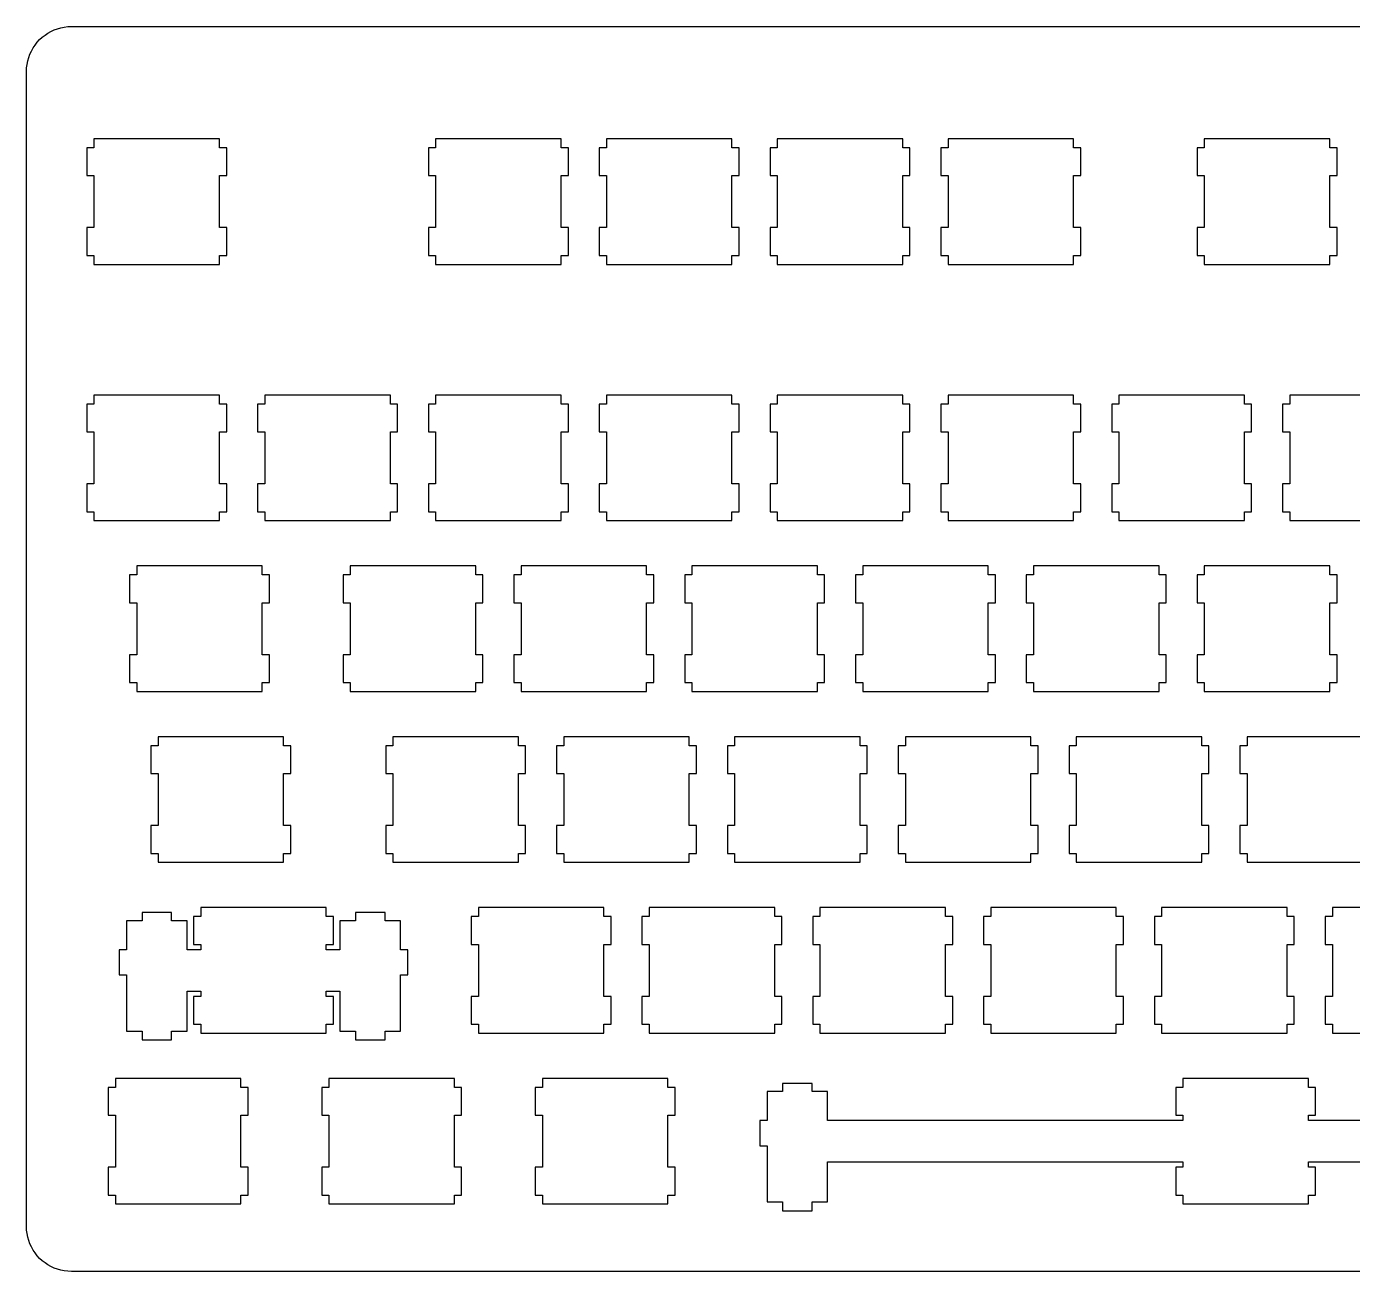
# Model space of a CAD drawing. Extents: x 0 to 439, y 0 to 139.
# Drawn here: x 0.1 to 148, y 0.4 to 139.3 of the extents above; entities that cross this region are included whole.
import ezdxf

# ---------------------------------------------------------------- set-up
doc = ezdxf.new("R2010")
doc.units = 0
doc.layers.get('0').update_dxf_attribs({"linetype": 'CONTINUOUS'})

msp = doc.modelspace()

# ---------------------------------------------------------------- linework, layer by layer
at = {"color": 0}
for p, q in [((3.18189, 138.872), (3.54983, 139.008)), ((3.54983, 139.008), (3.9274, 139.114)), ((3.9274, 139.114), (4.3119, 139.19)), ((4.3119, 139.19), (4.70186, 139.237)), ((4.70186, 139.237), (5.09598, 139.252)), ((5.09598, 139.252), (433.723, 139.252)), ((1.2926, 137.499), (1.55994, 137.787)), ((1.55994, 137.787), (1.84795, 138.055)), ((1.84795, 138.055), (2.15663, 138.297)), ((2.15663, 138.297), (2.48185, 138.516)), ((2.48185, 138.516), (2.82498, 138.708)), ((2.82498, 138.708), (3.18189, 138.872)), ((0.339, 135.798), (0.47542, 136.165)), ((0.47542, 136.165), (0.63941, 136.522)), ((0.63941, 136.522), (0.83096, 136.865)), ((0.83096, 136.865), (1.05006, 137.191)), ((1.05006, 137.191), (1.2926, 137.499)), ((0.09508, 134.251), (0.11024, 134.645)), ((0.11024, 134.645), (0.1571, 135.035)), ((0.1571, 135.035), (0.23289, 135.42)), ((0.23289, 135.42), (0.339, 135.798)), ((0.09508, 5.42533), (0.09508, 134.251)), ((7.61919, 125.727), (6.8199, 125.727)), ((6.8199, 125.727), (6.8199, 122.626)), ((7.61919, 126.727), (7.61919, 125.727)), ((21.6201, 126.727), (7.61919, 126.727)), ((21.6201, 125.727), (21.6201, 126.727)), ((22.4207, 125.727), (21.6201, 125.727)), ((22.4207, 122.626), (22.4207, 125.727)), ((45.7207, 125.727), (44.9199, 125.727)), ((44.9199, 125.727), (44.9199, 122.626)), ((45.7207, 126.727), (45.7207, 125.727)), ((59.72, 126.727), (45.7207, 126.727)), ((59.72, 125.727), (59.72, 126.727)), ((60.5208, 125.727), (59.72, 125.727)), ((60.5208, 122.626), (60.5208, 125.727)), ((64.7707, 125.727), (63.9699, 125.727)), ((63.9699, 125.727), (63.9699, 122.626)), ((64.7707, 126.727), (64.7707, 125.727)), ((78.77, 126.727), (64.7707, 126.727)), ((78.77, 125.727), (78.77, 126.727)), ((79.5708, 125.727), (78.77, 125.727)), ((79.5708, 122.626), (79.5708, 125.727)), ((83.8207, 125.727), (83.0199, 125.727)), ((83.0199, 125.727), (83.0199, 122.626)), ((83.8207, 126.727), (83.8207, 125.727)), ((97.82, 126.727), (83.8207, 126.727)), ((97.82, 125.727), (97.82, 126.727)), ((98.6194, 125.727), (97.82, 125.727)), ((98.6194, 122.626), (98.6194, 125.727)), ((102.869, 125.727), (102.07, 125.727)), ((102.07, 125.727), (102.07, 122.626)), ((102.869, 126.727), (102.869, 125.727)), ((116.87, 126.727), (102.869, 126.727)), ((116.87, 125.727), (116.87, 126.727)), ((117.669, 125.727), (116.87, 125.727)), ((117.669, 122.626), (117.669, 125.727)), ((131.446, 125.727), (130.645, 125.727)), ((130.645, 125.727), (130.645, 122.626)), ((131.446, 126.727), (131.446, 125.727)), ((145.445, 126.727), (131.446, 126.727)), ((145.445, 125.727), (145.445, 126.727)), ((146.246, 125.727), (145.445, 125.727)), ((146.246, 122.626), (146.246, 125.727)), ((6.8199, 122.626), (7.61919, 122.626)), ((7.61919, 122.626), (7.61919, 116.827)), ((21.6201, 116.827), (21.6201, 122.626)), ((21.6201, 122.626), (22.4207, 122.626)), ((44.9199, 122.626), (45.7207, 122.626)), ((45.7207, 122.626), (45.7207, 116.827)), ((59.72, 116.827), (59.72, 122.626)), ((59.72, 122.626), (60.5208, 122.626)), ((63.9699, 122.626), (64.7707, 122.626)), ((64.7707, 122.626), (64.7707, 116.827)), ((78.77, 116.827), (78.77, 122.626)), ((78.77, 122.626), (79.5708, 122.626)), ((83.0199, 122.626), (83.8207, 122.626)), ((83.8207, 122.626), (83.8207, 116.827)), ((97.82, 116.827), (97.82, 122.626)), ((97.82, 122.626), (98.6194, 122.626)), ((102.07, 122.626), (102.869, 122.626)), ((102.869, 122.626), (102.869, 116.827)), ((116.87, 116.827), (116.87, 122.626)), ((116.87, 122.626), (117.669, 122.626)), ((130.645, 122.626), (131.446, 122.626)), ((131.446, 122.626), (131.446, 116.827)), ((145.445, 116.827), (145.445, 122.626)), ((145.445, 122.626), (146.246, 122.626)), ((7.61919, 116.827), (6.8199, 116.827)), ((6.8199, 116.827), (6.8199, 113.727)), ((22.4207, 116.827), (21.6201, 116.827)), ((22.4207, 113.727), (22.4207, 116.827)), ((45.7207, 116.827), (44.9199, 116.827)), ((44.9199, 116.827), (44.9199, 113.727)), ((60.5208, 116.827), (59.72, 116.827)), ((60.5208, 113.727), (60.5208, 116.827)), ((64.7707, 116.827), (63.9699, 116.827)), ((63.9699, 116.827), (63.9699, 113.727)), ((79.5708, 116.827), (78.77, 116.827)), ((79.5708, 113.727), (79.5708, 116.827)), ((83.8207, 116.827), (83.0199, 116.827)), ((83.0199, 116.827), (83.0199, 113.727)), ((98.6194, 116.827), (97.82, 116.827)), ((98.6194, 113.727), (98.6194, 116.827)), ((102.869, 116.827), (102.07, 116.827)), ((102.07, 116.827), (102.07, 113.727)), ((117.669, 116.827), (116.87, 116.827)), ((117.669, 113.727), (117.669, 116.827)), ((131.446, 116.827), (130.645, 116.827)), ((130.645, 116.827), (130.645, 113.727)), ((146.246, 116.827), (145.445, 116.827)), ((146.246, 113.727), (146.246, 116.827)), ((6.8199, 113.727), (7.61919, 113.727)), ((7.61919, 113.727), (7.61919, 112.726)), ((7.61919, 112.726), (21.6201, 112.726)), ((21.6201, 112.726), (21.6201, 113.727)), ((21.6201, 113.727), (22.4207, 113.727)), ((44.9199, 113.727), (45.7207, 113.727)), ((45.7207, 113.727), (45.7207, 112.726)), ((45.7207, 112.726), (59.72, 112.726)), ((59.72, 112.726), (59.72, 113.727)), ((59.72, 113.727), (60.5208, 113.727)), ((63.9699, 113.727), (64.7707, 113.727)), ((64.7707, 113.727), (64.7707, 112.726)), ((64.7707, 112.726), (78.77, 112.726)), ((78.77, 112.726), (78.77, 113.727)), ((78.77, 113.727), (79.5708, 113.727)), ((83.0199, 113.727), (83.8207, 113.727)), ((83.8207, 113.727), (83.8207, 112.726)), ((83.8207, 112.726), (97.82, 112.726)), ((97.82, 112.726), (97.82, 113.727)), ((97.82, 113.727), (98.6194, 113.727)), ((102.07, 113.727), (102.869, 113.727)), ((102.869, 113.727), (102.869, 112.726)), ((102.869, 112.726), (116.87, 112.726)), ((116.87, 112.726), (116.87, 113.727)), ((116.87, 113.727), (117.669, 113.727)), ((130.645, 113.727), (131.446, 113.727)), ((131.446, 113.727), (131.446, 112.726)), ((131.446, 112.726), (145.445, 112.726)), ((145.445, 112.726), (145.445, 113.727)), ((145.445, 113.727), (146.246, 113.727)), ((7.61919, 98.1523), (7.61919, 97.1518)), ((21.6201, 98.1523), (7.61919, 98.1523)), ((21.6201, 97.1518), (21.6201, 98.1523)), ((26.6706, 98.1523), (26.6706, 97.1518)), ((40.67, 98.1523), (26.6706, 98.1523)), ((40.67, 97.1518), (40.67, 98.1523)), ((45.7207, 98.1523), (45.7207, 97.1518)), ((59.72, 98.1523), (45.7207, 98.1523)), ((59.72, 97.1518), (59.72, 98.1523)), ((64.7707, 98.1523), (64.7707, 97.1518)), ((78.77, 98.1523), (64.7707, 98.1523)), ((78.77, 97.1518), (78.77, 98.1523)), ((83.8207, 98.1523), (83.8207, 97.1518)), ((97.82, 98.1523), (83.8207, 98.1523)), ((97.82, 97.1518), (97.82, 98.1523)), ((102.869, 98.1523), (102.869, 97.1518)), ((116.87, 98.1523), (102.869, 98.1523)), ((116.87, 97.1518), (116.87, 98.1523)), ((121.919, 98.1523), (121.919, 97.1518)), ((135.92, 98.1523), (121.919, 98.1523)), ((135.92, 97.1518), (135.92, 98.1523)), ((140.971, 98.1523), (140.971, 97.1518)), ((154.97, 98.1523), (140.971, 98.1523)), ((7.61919, 97.1518), (6.8199, 97.1518)), ((6.8199, 97.1518), (6.8199, 94.0513)), ((22.4207, 97.1518), (21.6201, 97.1518)), ((22.4207, 94.0513), (22.4207, 97.1518)), ((26.6706, 97.1518), (25.8699, 97.1518)), ((25.8699, 97.1518), (25.8699, 94.0513)), ((41.4708, 97.1518), (40.67, 97.1518)), ((41.4708, 94.0513), (41.4708, 97.1518)), ((45.7207, 97.1518), (44.9199, 97.1518)), ((44.9199, 97.1518), (44.9199, 94.0513)), ((60.5208, 97.1518), (59.72, 97.1518)), ((60.5208, 94.0513), (60.5208, 97.1518)), ((64.7707, 97.1518), (63.9699, 97.1518)), ((63.9699, 97.1518), (63.9699, 94.0513)), ((79.5708, 97.1518), (78.77, 97.1518)), ((79.5708, 94.0513), (79.5708, 97.1518)), ((83.8207, 97.1518), (83.0199, 97.1518)), ((83.0199, 97.1518), (83.0199, 94.0513)), ((98.6194, 97.1518), (97.82, 97.1518)), ((98.6194, 94.0513), (98.6194, 97.1518)), ((102.869, 97.1518), (102.07, 97.1518)), ((102.07, 97.1518), (102.07, 94.0513)), ((117.669, 97.1518), (116.87, 97.1518)), ((117.669, 94.0513), (117.669, 97.1518)), ((121.919, 97.1518), (121.12, 97.1518)), ((121.12, 97.1518), (121.12, 94.0513)), ((136.721, 97.1518), (135.92, 97.1518)), ((136.721, 94.0513), (136.721, 97.1518)), ((140.971, 97.1518), (140.17, 97.1518)), ((140.17, 97.1518), (140.17, 94.0513)), ((6.8199, 94.0513), (7.61919, 94.0513)), ((7.61919, 94.0513), (7.61919, 88.2523)), ((21.6201, 88.2523), (21.6201, 94.0513)), ((21.6201, 94.0513), (22.4207, 94.0513)), ((25.8699, 94.0513), (26.6706, 94.0513)), ((26.6706, 94.0513), (26.6706, 88.2523)), ((40.67, 88.2523), (40.67, 94.0513)), ((40.67, 94.0513), (41.4708, 94.0513)), ((44.9199, 94.0513), (45.7207, 94.0513)), ((45.7207, 94.0513), (45.7207, 88.2523)), ((59.72, 88.2523), (59.72, 94.0513)), ((59.72, 94.0513), (60.5208, 94.0513)), ((63.9699, 94.0513), (64.7707, 94.0513)), ((64.7707, 94.0513), (64.7707, 88.2523)), ((78.77, 88.2523), (78.77, 94.0513)), ((78.77, 94.0513), (79.5708, 94.0513)), ((83.0199, 94.0513), (83.8207, 94.0513)), ((83.8207, 94.0513), (83.8207, 88.2523)), ((97.82, 88.2523), (97.82, 94.0513)), ((97.82, 94.0513), (98.6194, 94.0513)), ((102.07, 94.0513), (102.869, 94.0513)), ((102.869, 94.0513), (102.869, 88.2523)), ((116.87, 88.2523), (116.87, 94.0513)), ((116.87, 94.0513), (117.669, 94.0513)), ((121.12, 94.0513), (121.919, 94.0513)), ((121.919, 94.0513), (121.919, 88.2523)), ((135.92, 88.2523), (135.92, 94.0513)), ((135.92, 94.0513), (136.721, 94.0513)), ((140.17, 94.0513), (140.971, 94.0513)), ((140.971, 94.0513), (140.971, 88.2523)), ((7.61919, 88.2523), (6.8199, 88.2523)), ((6.8199, 88.2523), (6.8199, 85.1517)), ((22.4207, 88.2523), (21.6201, 88.2523)), ((22.4207, 85.1517), (22.4207, 88.2523)), ((26.6706, 88.2523), (25.8699, 88.2523)), ((25.8699, 88.2523), (25.8699, 85.1517)), ((41.4708, 88.2523), (40.67, 88.2523)), ((41.4708, 85.1517), (41.4708, 88.2523)), ((45.7207, 88.2523), (44.9199, 88.2523)), ((44.9199, 88.2523), (44.9199, 85.1517)), ((60.5208, 88.2523), (59.72, 88.2523)), ((60.5208, 85.1517), (60.5208, 88.2523)), ((64.7707, 88.2523), (63.9699, 88.2523)), ((63.9699, 88.2523), (63.9699, 85.1517)), ((79.5708, 88.2523), (78.77, 88.2523)), ((79.5708, 85.1517), (79.5708, 88.2523)), ((83.8207, 88.2523), (83.0199, 88.2523)), ((83.0199, 88.2523), (83.0199, 85.1517)), ((98.6194, 88.2523), (97.82, 88.2523)), ((98.6194, 85.1517), (98.6194, 88.2523)), ((102.869, 88.2523), (102.07, 88.2523)), ((102.07, 88.2523), (102.07, 85.1517)), ((117.669, 88.2523), (116.87, 88.2523)), ((117.669, 85.1517), (117.669, 88.2523)), ((121.919, 88.2523), (121.12, 88.2523)), ((121.12, 88.2523), (121.12, 85.1517)), ((136.721, 88.2523), (135.92, 88.2523)), ((136.721, 85.1517), (136.721, 88.2523)), ((140.971, 88.2523), (140.17, 88.2523)), ((140.17, 88.2523), (140.17, 85.1517)), ((6.8199, 85.1517), (7.61919, 85.1517)), ((7.61919, 85.1517), (7.61919, 84.1513)), ((21.6201, 84.1513), (21.6201, 85.1517)), ((21.6201, 85.1517), (22.4207, 85.1517)), ((25.8699, 85.1517), (26.6706, 85.1517)), ((26.6706, 85.1517), (26.6706, 84.1513)), ((40.67, 84.1513), (40.67, 85.1517)), ((40.67, 85.1517), (41.4708, 85.1517)), ((44.9199, 85.1517), (45.7207, 85.1517)), ((45.7207, 85.1517), (45.7207, 84.1513)), ((59.72, 84.1513), (59.72, 85.1517)), ((59.72, 85.1517), (60.5208, 85.1517)), ((63.9699, 85.1517), (64.7707, 85.1517)), ((64.7707, 85.1517), (64.7707, 84.1513)), ((78.77, 84.1513), (78.77, 85.1517)), ((78.77, 85.1517), (79.5708, 85.1517)), ((83.0199, 85.1517), (83.8207, 85.1517)), ((83.8207, 85.1517), (83.8207, 84.1513)), ((97.82, 84.1513), (97.82, 85.1517)), ((97.82, 85.1517), (98.6194, 85.1517)), ((102.07, 85.1517), (102.869, 85.1517)), ((102.869, 85.1517), (102.869, 84.1513)), ((116.87, 84.1513), (116.87, 85.1517)), ((116.87, 85.1517), (117.669, 85.1517)), ((121.12, 85.1517), (121.919, 85.1517)), ((121.919, 85.1517), (121.919, 84.1513)), ((135.92, 84.1513), (135.92, 85.1517)), ((135.92, 85.1517), (136.721, 85.1517)), ((140.17, 85.1517), (140.971, 85.1517)), ((140.971, 85.1517), (140.971, 84.1513)), ((7.61919, 84.1513), (21.6201, 84.1513)), ((26.6706, 84.1513), (40.67, 84.1513)), ((45.7207, 84.1513), (59.72, 84.1513)), ((64.7707, 84.1513), (78.77, 84.1513)), ((83.8207, 84.1513), (97.82, 84.1513)), ((102.869, 84.1513), (116.87, 84.1513)), ((121.919, 84.1513), (135.92, 84.1513)), ((140.971, 84.1513), (154.97, 84.1513)), ((12.3831, 79.1023), (12.3831, 78.1018)), ((26.3826, 79.1023), (12.3831, 79.1023)), ((26.3826, 78.1018), (26.3826, 79.1023)), ((36.1957, 79.1023), (36.1957, 78.1018)), ((50.195, 79.1023), (36.1957, 79.1023)), ((50.195, 78.1018), (50.195, 79.1023)), ((55.2457, 79.1023), (55.2457, 78.1018)), ((69.245, 79.1023), (55.2457, 79.1023)), ((69.245, 78.1018), (69.245, 79.1023)), ((74.2957, 79.1023), (74.2957, 78.1018)), ((88.295, 79.1023), (74.2957, 79.1023)), ((88.295, 78.1018), (88.295, 79.1023)), ((93.3457, 79.1023), (93.3457, 78.1018)), ((107.345, 79.1023), (93.3457, 79.1023)), ((107.345, 78.1018), (107.345, 79.1023)), ((112.396, 79.1023), (112.396, 78.1018)), ((126.395, 79.1023), (112.396, 79.1023)), ((126.395, 78.1018), (126.395, 79.1023)), ((131.446, 79.1023), (131.446, 78.1018)), ((145.445, 79.1023), (131.446, 79.1023)), ((145.445, 78.1018), (145.445, 79.1023)), ((12.3831, 78.1018), (11.5824, 78.1018)), ((11.5824, 78.1018), (11.5824, 75.0013)), ((27.1818, 78.1018), (26.3826, 78.1018)), ((27.1818, 75.0013), (27.1818, 78.1018)), ((36.1957, 78.1018), (35.3949, 78.1018)), ((35.3949, 78.1018), (35.3949, 75.0013)), ((50.9958, 78.1018), (50.195, 78.1018)), ((50.9958, 75.0013), (50.9958, 78.1018)), ((55.2457, 78.1018), (54.4449, 78.1018)), ((54.4449, 78.1018), (54.4449, 75.0013)), ((70.0458, 78.1018), (69.245, 78.1018)), ((70.0458, 75.0013), (70.0458, 78.1018)), ((74.2957, 78.1018), (73.4949, 78.1018)), ((73.4949, 78.1018), (73.4949, 75.0013)), ((89.0958, 78.1018), (88.295, 78.1018)), ((89.0958, 75.0013), (89.0958, 78.1018)), ((93.3457, 78.1018), (92.5449, 78.1018)), ((92.5449, 78.1018), (92.5449, 75.0013)), ((108.146, 78.1018), (107.345, 78.1018)), ((108.146, 75.0013), (108.146, 78.1018)), ((112.396, 78.1018), (111.595, 78.1018)), ((111.595, 78.1018), (111.595, 75.0013)), ((127.196, 78.1018), (126.395, 78.1018)), ((127.196, 75.0013), (127.196, 78.1018)), ((131.446, 78.1018), (130.645, 78.1018)), ((130.645, 78.1018), (130.645, 75.0013)), ((146.246, 78.1018), (145.445, 78.1018)), ((146.246, 75.0013), (146.246, 78.1018)), ((11.5824, 75.0013), (12.3831, 75.0013)), ((12.3831, 75.0013), (12.3831, 69.2023)), ((26.3826, 69.2023), (26.3826, 75.0013)), ((26.3826, 75.0013), (27.1818, 75.0013)), ((35.3949, 75.0013), (36.1957, 75.0013)), ((36.1957, 75.0013), (36.1957, 69.2023)), ((50.195, 69.2023), (50.195, 75.0013)), ((50.195, 75.0013), (50.9958, 75.0013)), ((54.4449, 75.0013), (55.2457, 75.0013)), ((55.2457, 75.0013), (55.2457, 69.2023)), ((69.245, 69.2023), (69.245, 75.0013)), ((69.245, 75.0013), (70.0458, 75.0013)), ((73.4949, 75.0013), (74.2957, 75.0013)), ((74.2957, 75.0013), (74.2957, 69.2023)), ((88.295, 69.2023), (88.295, 75.0013)), ((88.295, 75.0013), (89.0958, 75.0013)), ((92.5449, 75.0013), (93.3457, 75.0013)), ((93.3457, 75.0013), (93.3457, 69.2023)), ((107.345, 69.2023), (107.345, 75.0013)), ((107.345, 75.0013), (108.146, 75.0013)), ((111.595, 75.0013), (112.396, 75.0013)), ((112.396, 75.0013), (112.396, 69.2023)), ((126.395, 69.2023), (126.395, 75.0013)), ((126.395, 75.0013), (127.196, 75.0013)), ((130.645, 75.0013), (131.446, 75.0013)), ((131.446, 75.0013), (131.446, 69.2023)), ((145.445, 69.2023), (145.445, 75.0013)), ((145.445, 75.0013), (146.246, 75.0013)), ((12.3831, 69.2023), (11.5824, 69.2023)), ((11.5824, 69.2023), (11.5824, 66.1017)), ((27.1818, 69.2023), (26.3826, 69.2023)), ((27.1818, 66.1017), (27.1818, 69.2023)), ((36.1957, 69.2023), (35.3949, 69.2023)), ((35.3949, 69.2023), (35.3949, 66.1017)), ((50.9958, 69.2023), (50.195, 69.2023)), ((50.9958, 66.1017), (50.9958, 69.2023)), ((55.2457, 69.2023), (54.4449, 69.2023)), ((54.4449, 69.2023), (54.4449, 66.1017)), ((70.0458, 69.2023), (69.245, 69.2023)), ((70.0458, 66.1017), (70.0458, 69.2023)), ((74.2957, 69.2023), (73.4949, 69.2023)), ((73.4949, 69.2023), (73.4949, 66.1017)), ((89.0958, 69.2023), (88.295, 69.2023)), ((89.0958, 66.1017), (89.0958, 69.2023)), ((93.3457, 69.2023), (92.5449, 69.2023)), ((92.5449, 69.2023), (92.5449, 66.1017)), ((108.146, 69.2023), (107.345, 69.2023)), ((108.146, 66.1017), (108.146, 69.2023)), ((112.396, 69.2023), (111.595, 69.2023)), ((111.595, 69.2023), (111.595, 66.1017)), ((127.196, 69.2023), (126.395, 69.2023)), ((127.196, 66.1017), (127.196, 69.2023)), ((131.446, 69.2023), (130.645, 69.2023)), ((130.645, 69.2023), (130.645, 66.1017)), ((146.246, 69.2023), (145.445, 69.2023)), ((146.246, 66.1017), (146.246, 69.2023)), ((11.5824, 66.1017), (12.3831, 66.1017)), ((12.3831, 66.1017), (12.3831, 65.1013)), ((12.3831, 65.1013), (26.3826, 65.1013)), ((26.3826, 65.1013), (26.3826, 66.1017)), ((26.3826, 66.1017), (27.1818, 66.1017)), ((35.3949, 66.1017), (36.1957, 66.1017)), ((36.1957, 66.1017), (36.1957, 65.1013)), ((36.1957, 65.1013), (50.195, 65.1013)), ((50.195, 65.1013), (50.195, 66.1017)), ((50.195, 66.1017), (50.9958, 66.1017)), ((54.4449, 66.1017), (55.2457, 66.1017)), ((55.2457, 66.1017), (55.2457, 65.1013)), ((55.2457, 65.1013), (69.245, 65.1013)), ((69.245, 65.1013), (69.245, 66.1017)), ((69.245, 66.1017), (70.0458, 66.1017)), ((73.4949, 66.1017), (74.2957, 66.1017)), ((74.2957, 66.1017), (74.2957, 65.1013)), ((74.2957, 65.1013), (88.295, 65.1013)), ((88.295, 65.1013), (88.295, 66.1017)), ((88.295, 66.1017), (89.0958, 66.1017)), ((92.5449, 66.1017), (93.3457, 66.1017)), ((93.3457, 66.1017), (93.3457, 65.1013)), ((93.3457, 65.1013), (107.345, 65.1013)), ((107.345, 65.1013), (107.345, 66.1017)), ((107.345, 66.1017), (108.146, 66.1017)), ((111.595, 66.1017), (112.396, 66.1017)), ((112.396, 66.1017), (112.396, 65.1013)), ((112.396, 65.1013), (126.395, 65.1013)), ((126.395, 65.1013), (126.395, 66.1017)), ((126.395, 66.1017), (127.196, 66.1017)), ((130.645, 66.1017), (131.446, 66.1017)), ((131.446, 66.1017), (131.446, 65.1013)), ((131.446, 65.1013), (145.445, 65.1013)), ((145.445, 65.1013), (145.445, 66.1017)), ((145.445, 66.1017), (146.246, 66.1017)), ((14.7629, 60.0523), (14.7629, 59.0518)), ((28.7638, 60.0523), (14.7629, 60.0523)), ((28.7638, 59.0518), (28.7638, 60.0523)), ((40.9582, 60.0523), (40.9582, 59.0518)), ((54.9575, 60.0523), (40.9582, 60.0523)), ((54.9575, 59.0518), (54.9575, 60.0523)), ((60.0082, 60.0523), (60.0082, 59.0518)), ((74.0075, 60.0523), (60.0082, 60.0523)), ((74.0075, 59.0518), (74.0075, 60.0523)), ((79.0582, 60.0523), (79.0582, 59.0518)), ((93.0575, 60.0523), (79.0582, 60.0523)), ((93.0575, 59.0518), (93.0575, 60.0523)), ((98.1082, 60.0523), (98.1082, 59.0518)), ((112.107, 60.0523), (98.1082, 60.0523)), ((112.107, 59.0518), (112.107, 60.0523)), ((117.158, 60.0523), (117.158, 59.0518)), ((131.157, 60.0523), (117.158, 60.0523)), ((131.157, 59.0518), (131.157, 60.0523)), ((136.208, 60.0523), (136.208, 59.0518)), ((150.207, 60.0523), (136.208, 60.0523)), ((14.7629, 59.0518), (13.9637, 59.0518)), ((13.9637, 59.0518), (13.9637, 55.9513)), ((29.5631, 59.0518), (28.7638, 59.0518)), ((29.5631, 55.9513), (29.5631, 59.0518)), ((40.9582, 59.0518), (40.1574, 59.0518)), ((40.1574, 59.0518), (40.1574, 55.9513)), ((55.7569, 59.0518), (54.9575, 59.0518)), ((55.7569, 55.9513), (55.7569, 59.0518)), ((60.0082, 59.0518), (59.206, 59.0518)), ((59.206, 59.0518), (59.206, 55.9513)), ((74.8069, 59.0518), (74.0075, 59.0518)), ((74.8069, 55.9513), (74.8069, 59.0518)), ((79.0582, 59.0518), (78.2574, 59.0518)), ((78.2574, 59.0518), (78.2574, 55.9513)), ((93.8569, 59.0518), (93.0575, 59.0518)), ((93.8569, 55.9513), (93.8569, 59.0518)), ((98.1082, 59.0518), (97.3074, 59.0518)), ((97.3074, 59.0518), (97.3074, 55.9513)), ((112.907, 59.0518), (112.107, 59.0518)), ((112.907, 55.9513), (112.907, 59.0518)), ((117.158, 59.0518), (116.357, 59.0518)), ((116.357, 59.0518), (116.357, 55.9513)), ((131.957, 59.0518), (131.157, 59.0518)), ((131.957, 55.9513), (131.957, 59.0518)), ((136.208, 59.0518), (135.407, 59.0518)), ((135.407, 59.0518), (135.407, 55.9513)), ((13.9637, 55.9513), (14.7629, 55.9513)), ((14.7629, 55.9513), (14.7629, 50.1523)), ((28.7638, 50.1523), (28.7638, 55.9513)), ((28.7638, 55.9513), (29.5631, 55.9513)), ((40.1574, 55.9513), (40.9582, 55.9513)), ((40.9582, 55.9513), (40.9582, 50.1523)), ((54.9575, 50.1523), (54.9575, 55.9513)), ((54.9575, 55.9513), (55.7569, 55.9513)), ((59.206, 55.9513), (60.0082, 55.9513)), ((60.0082, 55.9513), (60.0082, 50.1523)), ((74.0075, 50.1523), (74.0075, 55.9513)), ((74.0075, 55.9513), (74.8069, 55.9513)), ((78.2574, 55.9513), (79.0582, 55.9513)), ((79.0582, 55.9513), (79.0582, 50.1523)), ((93.0575, 50.1523), (93.0575, 55.9513)), ((93.0575, 55.9513), (93.8569, 55.9513)), ((97.3074, 55.9513), (98.1082, 55.9513)), ((98.1082, 55.9513), (98.1082, 50.1523)), ((112.107, 50.1523), (112.107, 55.9513)), ((112.107, 55.9513), (112.907, 55.9513)), ((116.357, 55.9513), (117.158, 55.9513)), ((117.158, 55.9513), (117.158, 50.1523)), ((131.157, 50.1523), (131.157, 55.9513)), ((131.157, 55.9513), (131.957, 55.9513)), ((135.407, 55.9513), (136.208, 55.9513)), ((136.208, 55.9513), (136.208, 50.1523)), ((14.7629, 50.1523), (13.9637, 50.1523)), ((13.9637, 50.1523), (13.9637, 47.0517)), ((29.5631, 50.1523), (28.7638, 50.1523)), ((29.5631, 47.0517), (29.5631, 50.1523)), ((40.9582, 50.1523), (40.1574, 50.1523)), ((40.1574, 50.1523), (40.1574, 47.0517)), ((55.7569, 50.1523), (54.9575, 50.1523)), ((55.7569, 47.0517), (55.7569, 50.1523)), ((60.0082, 50.1523), (59.206, 50.1523)), ((59.206, 50.1523), (59.206, 47.0517)), ((74.8069, 50.1523), (74.0075, 50.1523)), ((74.8069, 47.0517), (74.8069, 50.1523)), ((79.0582, 50.1523), (78.2574, 50.1523)), ((78.2574, 50.1523), (78.2574, 47.0517)), ((93.8569, 50.1523), (93.0575, 50.1523)), ((93.8569, 47.0517), (93.8569, 50.1523)), ((98.1082, 50.1523), (97.3074, 50.1523)), ((97.3074, 50.1523), (97.3074, 47.0517)), ((112.907, 50.1523), (112.107, 50.1523)), ((112.907, 47.0517), (112.907, 50.1523)), ((117.158, 50.1523), (116.357, 50.1523)), ((116.357, 50.1523), (116.357, 47.0517)), ((131.957, 50.1523), (131.157, 50.1523)), ((131.957, 47.0517), (131.957, 50.1523)), ((136.208, 50.1523), (135.407, 50.1523)), ((135.407, 50.1523), (135.407, 47.0517)), ((13.9637, 47.0517), (14.7629, 47.0517)), ((14.7629, 47.0517), (14.7629, 46.0513)), ((14.7629, 46.0513), (28.7638, 46.0513)), ((28.7638, 46.0513), (28.7638, 47.0517)), ((28.7638, 47.0517), (29.5631, 47.0517)), ((40.1574, 47.0517), (40.9582, 47.0517)), ((40.9582, 47.0517), (40.9582, 46.0513)), ((40.9582, 46.0513), (54.9575, 46.0513)), ((54.9575, 46.0513), (54.9575, 47.0517)), ((54.9575, 47.0517), (55.7569, 47.0517)), ((59.206, 47.0517), (60.0082, 47.0517)), ((60.0082, 47.0517), (60.0082, 46.0513)), ((60.0082, 46.0513), (74.0075, 46.0513)), ((74.0075, 46.0513), (74.0075, 47.0517)), ((74.0075, 47.0517), (74.8069, 47.0517)), ((78.2574, 47.0517), (79.0582, 47.0517)), ((79.0582, 47.0517), (79.0582, 46.0513)), ((79.0582, 46.0513), (93.0575, 46.0513)), ((93.0575, 46.0513), (93.0575, 47.0517)), ((93.0575, 47.0517), (93.8569, 47.0517)), ((97.3074, 47.0517), (98.1082, 47.0517)), ((98.1082, 47.0517), (98.1082, 46.0513)), ((98.1082, 46.0513), (112.107, 46.0513)), ((112.107, 46.0513), (112.107, 47.0517)), ((112.107, 47.0517), (112.907, 47.0517)), ((116.357, 47.0517), (117.158, 47.0517)), ((117.158, 47.0517), (117.158, 46.0513)), ((117.158, 46.0513), (131.157, 46.0513)), ((131.157, 46.0513), (131.157, 47.0517)), ((131.157, 47.0517), (131.957, 47.0517)), ((135.407, 47.0517), (136.208, 47.0517)), ((136.208, 47.0517), (136.208, 46.0513)), ((136.208, 46.0513), (150.207, 46.0513)), ((16.276, 40.4523), (12.977, 40.4523)), ((12.977, 40.4523), (12.977, 39.5319)), ((16.276, 39.5319), (16.276, 40.4523)), ((19.5268, 40.0018), (18.7262, 40.0018)), ((18.7262, 40.0018), (18.7262, 36.9013)), ((19.5268, 41.0023), (19.5268, 40.0018)), ((33.5263, 41.0023), (19.5268, 41.0023)), ((33.5263, 40.0018), (33.5263, 41.0023)), ((34.3269, 40.0018), (33.5263, 40.0018)), ((34.3269, 36.9013), (34.3269, 40.0018)), ((40.0763, 40.4523), (36.7771, 40.4523)), ((36.7771, 40.4523), (36.7771, 39.5319)), ((40.0763, 39.5319), (40.0763, 40.4523)), ((50.4832, 40.0018), (49.6824, 40.0018)), ((49.6824, 40.0018), (49.6824, 36.9013)), ((50.4832, 41.0023), (50.4832, 40.0018)), ((64.4825, 41.0023), (50.4832, 41.0023)), ((64.4825, 40.0018), (64.4825, 41.0023)), ((65.2819, 40.0018), (64.4825, 40.0018)), ((65.2819, 36.9013), (65.2819, 40.0018)), ((69.5332, 40.0018), (68.7324, 40.0018)), ((68.7324, 40.0018), (68.7324, 36.9013)), ((69.5332, 41.0023), (69.5332, 40.0018)), ((83.5325, 41.0023), (69.5332, 41.0023)), ((83.5325, 40.0018), (83.5325, 41.0023)), ((84.3319, 40.0018), (83.5325, 40.0018)), ((84.3319, 36.9013), (84.3319, 40.0018)), ((88.5832, 40.0018), (87.7824, 40.0018)), ((87.7824, 40.0018), (87.7824, 36.9013)), ((88.5832, 41.0023), (88.5832, 40.0018)), ((102.582, 41.0023), (88.5832, 41.0023)), ((102.582, 40.0018), (102.582, 41.0023)), ((103.382, 40.0018), (102.582, 40.0018)), ((103.382, 36.9013), (103.382, 40.0018)), ((107.633, 40.0018), (106.832, 40.0018)), ((106.832, 40.0018), (106.832, 36.9013)), ((107.633, 41.0023), (107.633, 40.0018)), ((121.632, 41.0023), (107.633, 41.0023)), ((121.632, 40.0018), (121.632, 41.0023)), ((122.432, 40.0018), (121.632, 40.0018)), ((122.432, 36.9013), (122.432, 40.0018)), ((126.683, 40.0018), (125.882, 40.0018)), ((125.882, 40.0018), (125.882, 36.9013)), ((126.683, 41.0023), (126.683, 40.0018)), ((140.682, 41.0023), (126.683, 41.0023)), ((140.682, 40.0018), (140.682, 41.0023)), ((141.482, 40.0018), (140.682, 40.0018)), ((141.482, 36.9013), (141.482, 40.0018)), ((145.733, 40.0018), (144.932, 40.0018)), ((144.932, 40.0018), (144.932, 36.9013)), ((145.733, 41.0023), (145.733, 40.0018)), ((159.732, 41.0023), (145.733, 41.0023)), ((12.977, 39.5319), (11.2503, 39.5319)), ((11.2503, 39.5319), (11.2503, 36.3015)), ((18.0013, 39.5319), (16.276, 39.5319)), ((18.0013, 36.3015), (18.0013, 39.5319)), ((36.7771, 39.5319), (35.0518, 39.5319)), ((35.0518, 39.5319), (35.0518, 36.3015)), ((41.8013, 39.5319), (40.0763, 39.5319)), ((41.8013, 36.3015), (41.8013, 39.5319)), ((11.2503, 36.3015), (10.4262, 36.3015)), ((10.4262, 36.3015), (10.4262, 33.5015)), ((19.5268, 36.3015), (18.0013, 36.3015)), ((18.7262, 36.9013), (19.5268, 36.9013)), ((19.5268, 36.9013), (19.5268, 36.3015)), ((33.5263, 36.3015), (33.5263, 36.9013)), ((33.5263, 36.9013), (34.3269, 36.9013)), ((35.0518, 36.3015), (33.5263, 36.3015)), ((42.6268, 36.3015), (41.8013, 36.3015)), ((42.6268, 33.5015), (42.6268, 36.3015)), ((49.6824, 36.9013), (50.4832, 36.9013)), ((50.4832, 36.9013), (50.4832, 31.1023)), ((64.4825, 31.1023), (64.4825, 36.9013)), ((64.4825, 36.9013), (65.2819, 36.9013)), ((68.7324, 36.9013), (69.5332, 36.9013)), ((69.5332, 36.9013), (69.5332, 31.1023)), ((83.5325, 31.1023), (83.5325, 36.9013)), ((83.5325, 36.9013), (84.3319, 36.9013)), ((87.7824, 36.9013), (88.5832, 36.9013)), ((88.5832, 36.9013), (88.5832, 31.1023)), ((102.582, 31.1023), (102.582, 36.9013)), ((102.582, 36.9013), (103.382, 36.9013)), ((106.832, 36.9013), (107.633, 36.9013)), ((107.633, 36.9013), (107.633, 31.1023)), ((121.632, 31.1023), (121.632, 36.9013)), ((121.632, 36.9013), (122.432, 36.9013)), ((125.882, 36.9013), (126.683, 36.9013)), ((126.683, 36.9013), (126.683, 31.1023)), ((140.682, 31.1023), (140.682, 36.9013)), ((140.682, 36.9013), (141.482, 36.9013)), ((144.932, 36.9013), (145.733, 36.9013)), ((145.733, 36.9013), (145.733, 31.1023)), ((10.4262, 33.5015), (11.2503, 33.5015)), ((11.2503, 33.5015), (11.2503, 27.2314)), ((41.8013, 27.2314), (41.8013, 33.5015)), ((41.8013, 33.5015), (42.6268, 33.5015)), ((18.0013, 27.2314), (18.0013, 31.7018)), ((18.0013, 31.7018), (19.5268, 31.7018)), ((19.5268, 31.1023), (18.7262, 31.1023)), ((18.7262, 31.1023), (18.7262, 28.0017)), ((19.5268, 31.7018), (19.5268, 31.1023)), ((33.5263, 31.1023), (33.5263, 31.7018)), ((33.5263, 31.7018), (35.0518, 31.7018)), ((34.3269, 31.1023), (33.5263, 31.1023)), ((34.3269, 28.0017), (34.3269, 31.1023)), ((35.0518, 31.7018), (35.0518, 27.2314)), ((50.4832, 31.1023), (49.6824, 31.1023)), ((49.6824, 31.1023), (49.6824, 28.0017)), ((65.2819, 31.1023), (64.4825, 31.1023)), ((65.2819, 28.0017), (65.2819, 31.1023)), ((69.5332, 31.1023), (68.7324, 31.1023)), ((68.7324, 31.1023), (68.7324, 28.0017)), ((84.3319, 31.1023), (83.5325, 31.1023)), ((84.3319, 28.0017), (84.3319, 31.1023)), ((88.5832, 31.1023), (87.7824, 31.1023)), ((87.7824, 31.1023), (87.7824, 28.0017)), ((103.382, 31.1023), (102.582, 31.1023)), ((103.382, 28.0017), (103.382, 31.1023)), ((107.633, 31.1023), (106.832, 31.1023)), ((106.832, 31.1023), (106.832, 28.0017)), ((122.432, 31.1023), (121.632, 31.1023)), ((122.432, 28.0017), (122.432, 31.1023)), ((126.683, 31.1023), (125.882, 31.1023)), ((125.882, 31.1023), (125.882, 28.0017)), ((141.482, 31.1023), (140.682, 31.1023)), ((141.482, 28.0017), (141.482, 31.1023)), ((145.733, 31.1023), (144.932, 31.1023)), ((144.932, 31.1023), (144.932, 28.0017)), ((11.2503, 27.2314), (12.977, 27.2314)), ((12.977, 27.2314), (12.977, 26.2516)), ((16.276, 26.2516), (16.276, 27.2314)), ((16.276, 27.2314), (18.0013, 27.2314)), ((18.7262, 28.0017), (19.5268, 28.0017)), ((19.5268, 28.0017), (19.5268, 27.0013)), ((19.5268, 27.0013), (33.5263, 27.0013)), ((33.5263, 27.0013), (33.5263, 28.0017)), ((33.5263, 28.0017), (34.3269, 28.0017)), ((35.0518, 27.2314), (36.7771, 27.2314)), ((36.7771, 27.2314), (36.7771, 26.2516)), ((40.0763, 26.2516), (40.0763, 27.2314)), ((40.0763, 27.2314), (41.8013, 27.2314)), ((49.6824, 28.0017), (50.4832, 28.0017)), ((50.4832, 28.0017), (50.4832, 27.0013)), ((50.4832, 27.0013), (64.4825, 27.0013)), ((64.4825, 27.0013), (64.4825, 28.0017)), ((64.4825, 28.0017), (65.2819, 28.0017)), ((68.7324, 28.0017), (69.5332, 28.0017)), ((69.5332, 28.0017), (69.5332, 27.0013)), ((69.5332, 27.0013), (83.5325, 27.0013)), ((83.5325, 27.0013), (83.5325, 28.0017)), ((83.5325, 28.0017), (84.3319, 28.0017)), ((87.7824, 28.0017), (88.5832, 28.0017)), ((88.5832, 28.0017), (88.5832, 27.0013)), ((88.5832, 27.0013), (102.582, 27.0013)), ((102.582, 27.0013), (102.582, 28.0017)), ((102.582, 28.0017), (103.382, 28.0017)), ((106.832, 28.0017), (107.633, 28.0017)), ((107.633, 28.0017), (107.633, 27.0013)), ((107.633, 27.0013), (121.632, 27.0013)), ((121.632, 27.0013), (121.632, 28.0017)), ((121.632, 28.0017), (122.432, 28.0017)), ((125.882, 28.0017), (126.683, 28.0017)), ((126.683, 28.0017), (126.683, 27.0013)), ((126.683, 27.0013), (140.682, 27.0013)), ((140.682, 27.0013), (140.682, 28.0017)), ((140.682, 28.0017), (141.482, 28.0017)), ((144.932, 28.0017), (145.733, 28.0017)), ((145.733, 28.0017), (145.733, 27.0013)), ((145.733, 27.0013), (159.732, 27.0013)), ((12.977, 26.2516), (16.276, 26.2516)), ((36.7771, 26.2516), (40.0763, 26.2516)), ((10.0018, 20.9517), (9.20115, 20.9517)), ((9.20115, 20.9517), (9.20115, 17.8511)), ((10.0018, 21.9522), (10.0018, 20.9517)), ((24.0013, 21.9522), (10.0018, 21.9522)), ((24.0013, 20.9517), (24.0013, 21.9522)), ((24.8019, 20.9517), (24.0013, 20.9517)), ((24.8019, 17.8511), (24.8019, 20.9517)), ((33.8129, 20.9517), (33.0137, 20.9517)), ((33.0137, 20.9517), (33.0137, 17.8511)), ((33.8129, 21.9522), (33.8129, 20.9517)), ((47.8137, 21.9522), (33.8129, 21.9522)), ((47.8137, 20.9517), (47.8137, 21.9522)), ((48.6131, 20.9517), (47.8137, 20.9517)), ((48.6131, 17.8511), (48.6131, 20.9517)), ((57.627, 20.9517), (56.8262, 20.9517)), ((56.8262, 20.9517), (56.8262, 17.8511)), ((57.627, 21.9522), (57.627, 20.9517)), ((71.6262, 21.9522), (57.627, 21.9522)), ((71.6262, 20.9517), (71.6262, 21.9522)), ((72.427, 20.9517), (71.6262, 20.9517)), ((72.427, 17.8511), (72.427, 20.9517)), ((87.7136, 21.4023), (84.413, 21.4023)), ((84.413, 21.4023), (84.413, 20.4818)), ((87.7136, 20.4818), (87.7136, 21.4023)), ((129.063, 20.9517), (128.264, 20.9517)), ((128.264, 20.9517), (128.264, 17.8511)), ((129.063, 21.9522), (129.063, 20.9517)), ((143.064, 21.9522), (129.063, 21.9522)), ((143.064, 20.9517), (143.064, 21.9522)), ((143.863, 20.9517), (143.064, 20.9517)), ((143.863, 17.8511), (143.863, 20.9517)), ((84.413, 20.4818), (82.6879, 20.4818)), ((82.6879, 20.4818), (82.6879, 17.2516)), ((89.4387, 20.4818), (87.7136, 20.4818)), ((89.4387, 17.2516), (89.4387, 20.4818)), ((9.20115, 17.8511), (10.0018, 17.8511)), ((10.0018, 17.8511), (10.0018, 12.0523)), ((24.0013, 12.0523), (24.0013, 17.8511)), ((24.0013, 17.8511), (24.8019, 17.8511)), ((33.0137, 17.8511), (33.8129, 17.8511)), ((33.8129, 17.8511), (33.8129, 12.0523)), ((47.8137, 12.0523), (47.8137, 17.8511)), ((47.8137, 17.8511), (48.6131, 17.8511)), ((56.8262, 17.8511), (57.627, 17.8511)), ((57.627, 17.8511), (57.627, 12.0523)), ((71.6262, 12.0523), (71.6262, 17.8511)), ((71.6262, 17.8511), (72.427, 17.8511)), ((128.264, 17.8511), (129.063, 17.8511)), ((129.063, 17.8511), (129.063, 17.2516)), ((143.064, 17.2516), (143.064, 17.8511)), ((143.064, 17.8511), (143.863, 17.8511)), ((82.6879, 17.2516), (81.8638, 17.2516)), ((81.8638, 17.2516), (81.8638, 14.4515)), ((129.063, 17.2516), (89.4387, 17.2516)), ((182.688, 17.2516), (143.064, 17.2516)), ((81.8638, 14.4515), (82.6879, 14.4515)), ((82.6879, 14.4515), (82.6879, 8.18141)), ((10.0018, 12.0523), (9.20115, 12.0523)), ((9.20115, 12.0523), (9.20115, 8.95174)), ((24.8019, 12.0523), (24.0013, 12.0523)), ((24.8019, 8.95174), (24.8019, 12.0523)), ((33.8129, 12.0523), (33.0137, 12.0523)), ((33.0137, 12.0523), (33.0137, 8.95174)), ((48.6131, 12.0523), (47.8137, 12.0523)), ((48.6131, 8.95174), (48.6131, 12.0523)), ((57.627, 12.0523), (56.8262, 12.0523)), ((56.8262, 12.0523), (56.8262, 8.95174)), ((72.427, 12.0523), (71.6262, 12.0523)), ((72.427, 8.95174), (72.427, 12.0523)), ((89.4387, 8.18141), (89.4387, 12.6518)), ((89.4387, 12.6518), (129.063, 12.6518)), ((129.063, 12.0523), (128.264, 12.0523)), ((128.264, 12.0523), (128.264, 8.95174)), ((129.063, 12.6518), (129.063, 12.0523)), ((143.064, 12.0523), (143.064, 12.6518)), ((143.064, 12.6518), (182.688, 12.6518)), ((143.863, 12.0523), (143.064, 12.0523)), ((143.863, 8.95174), (143.863, 12.0523)), ((9.20115, 8.95174), (10.0018, 8.95174)), ((10.0018, 8.95174), (10.0018, 7.95129)), ((24.0013, 7.95129), (24.0013, 8.95174)), ((24.0013, 8.95174), (24.8019, 8.95174)), ((33.0137, 8.95174), (33.8129, 8.95174)), ((33.8129, 8.95174), (33.8129, 7.95129)), ((47.8137, 7.95129), (47.8137, 8.95174)), ((47.8137, 8.95174), (48.6131, 8.95174)), ((56.8262, 8.95174), (57.627, 8.95174)), ((57.627, 8.95174), (57.627, 7.95129)), ((71.6262, 7.95129), (71.6262, 8.95174)), ((71.6262, 8.95174), (72.427, 8.95174)), ((128.264, 8.95174), (129.063, 8.95174)), ((129.063, 8.95174), (129.063, 7.95129)), ((143.064, 7.95129), (143.064, 8.95174)), ((143.064, 8.95174), (143.863, 8.95174)), ((10.0018, 7.95129), (24.0013, 7.95129)), ((33.8129, 7.95129), (47.8137, 7.95129)), ((57.627, 7.95129), (71.6262, 7.95129)), ((82.6879, 8.18141), (84.413, 8.18141)), ((84.413, 8.18141), (84.413, 7.20164)), ((87.7136, 7.20164), (87.7136, 8.18141)), ((87.7136, 8.18141), (89.4387, 8.18141)), ((129.063, 7.95129), (143.064, 7.95129)), ((84.413, 7.20164), (87.7136, 7.20164)), ((0.11024, 5.03396), (0.09508, 5.42533)), ((0.1571, 4.644), (0.11024, 5.03396)), ((0.23289, 4.25813), (0.1571, 4.644)), ((0.339, 3.88056), (0.23289, 4.25813)), ((0.47542, 3.51262), (0.339, 3.88056)), ((0.63941, 3.15709), (0.47542, 3.51262)), ((0.83096, 2.81395), (0.63941, 3.15709)), ((1.05006, 2.48736), (0.83096, 2.81395)), ((1.2926, 2.17868), (1.05006, 2.48736)), ((1.55994, 1.89067), (1.2926, 2.17868)), ((1.84795, 1.62333), (1.55994, 1.89067)), ((2.15663, 1.38079), (1.84795, 1.62333)), ((2.48185, 1.16307), (2.15663, 1.38079)), ((2.82498, 0.97014), (2.48185, 1.16307)), ((3.18189, 0.80615), (2.82498, 0.97014)), ((3.54983, 0.6711), (3.18189, 0.80615)), ((3.9274, 0.565), (3.54983, 0.6711)), ((4.3119, 0.48783), (3.9274, 0.565)), ((4.70186, 0.44235), (4.3119, 0.48783)), ((5.09598, 0.42581), (4.70186, 0.44235)), ((433.723, 0.42581), (5.09598, 0.42581))]:
    msp.add_line(p, q, dxfattribs=at)

doc.saveas('drawing.dxf')
